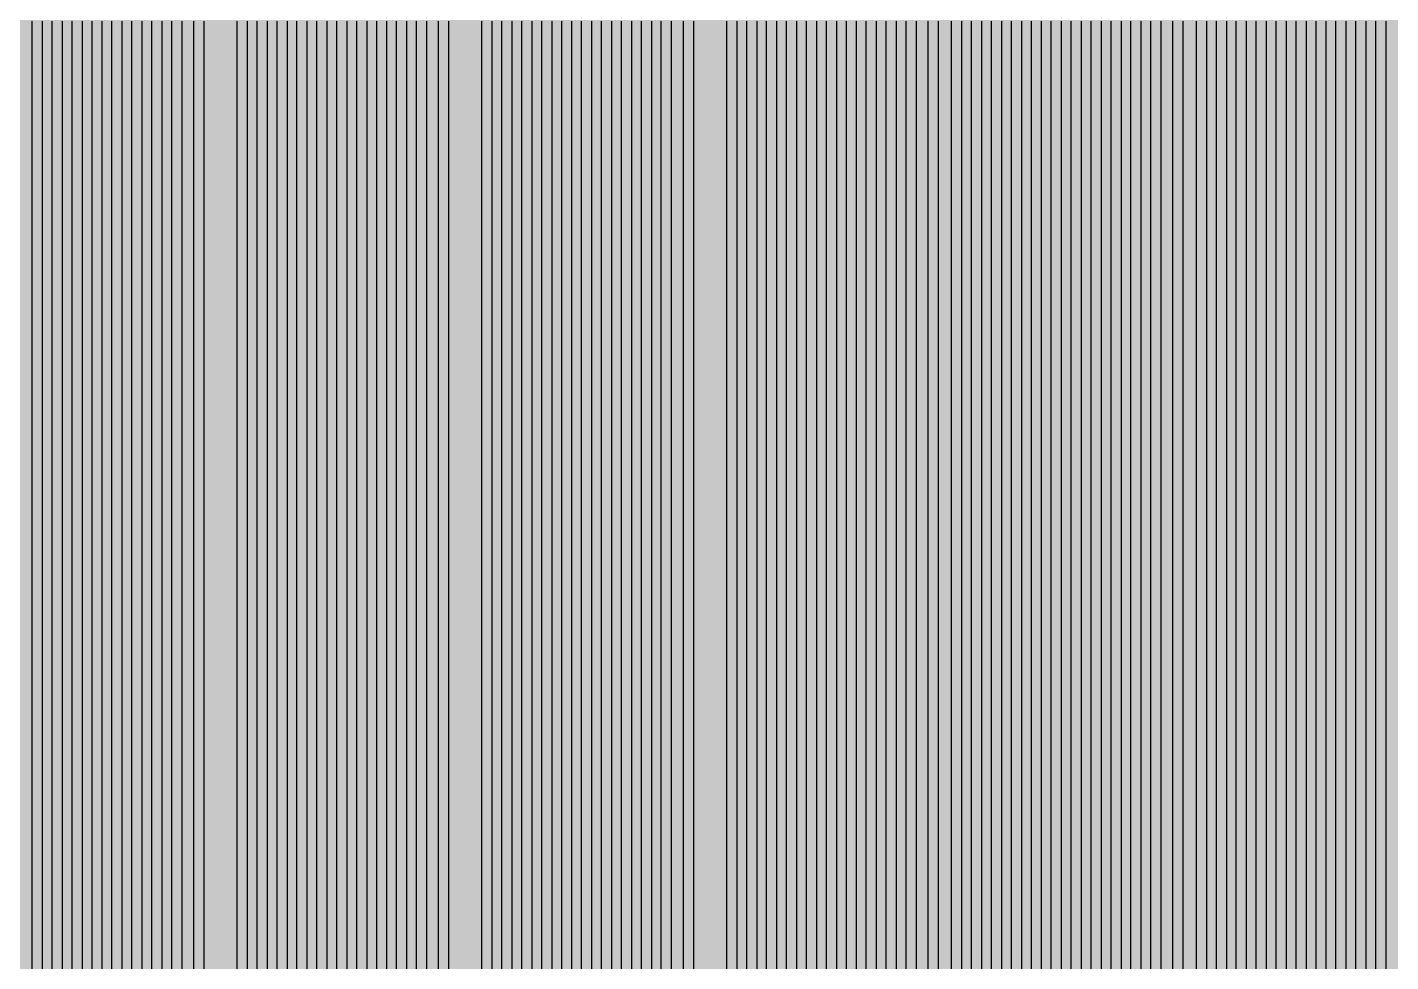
# Model space of a CAD drawing. Header units: metres. Extents: x -7220 to 10980, y -29667 to 1833.
# Drawn here: x 440 to 919, y -14900.2 to -14572.2 of the extents above; entities that cross this region are included whole.
import ezdxf

# ---------------------------------------------------------------- set-up
doc = ezdxf.new("R2010")
doc.units = ezdxf.units.M
doc.layers.add('Metal1', color=4, linetype='CONTINUOUS')
doc.layers.add('Polyimide', color=7, linetype='CONTINUOUS')

msp = doc.modelspace()

# ---------------------------------------------------------------- hatches: boundary and pattern name
at = {"layer": 'Polyimide'}
msp.add_hatch(color=7, dxfattribs=at).paths.add_polyline_path([(4099.45, -13861.55), (4142.64, -14152.77), (4214.18, -14438.35), (4313.36, -14715.55), (4439.24, -14981.69), (4590.59, -15234.21), (4765.97, -15470.68), (4963.68, -15688.82), (5181.82, -15886.53), (5418.29, -16061.91), (5670.81, -16213.26), (5936.95, -16339.14), (6214.15, -16438.32), (6499.73, -16509.85), (6790.95, -16553.05), (7085, -16567.5), (9980.38, -16567.5), (10058.79, -16571.35), (10136.45, -16582.87), (10212.6, -16601.95), (10286.52, -16628.4), (10357.49, -16661.96), (10424.83, -16702.32), (10487.89, -16749.09), (10546.06, -16801.81), (10598.78, -16859.98), (10645.55, -16923.04), (10685.91, -16990.38), (10719.48, -17061.35), (10745.93, -17135.27), (10765, -17211.43), (10776.52, -17289.08), (10780.38, -17367.5), (10780.38, -21957.3), (10741.61, -22012.91), (10705.97, -22070.59), (10673.58, -22130.14), (10644.53, -22191.39), (10618.92, -22254.16), (10596.82, -22318.25), (10578.3, -22383.46), (10563.41, -22449.6), (10552.21, -22516.46), (10544.72, -22583.84), (10540.97, -22651.53), (10540.97, -22719.32), (10544.72, -22787.01), (10552.21, -22854.38), (10563.41, -22921.24), (10578.3, -22987.38), (10596.82, -23052.6), (10618.92, -23116.68), (10644.53, -23179.45), (10673.58, -23240.71), (10705.97, -23300.26), (10741.61, -23357.93), (10780.38, -23413.54), (10780.38, -28667.5), (10776.52, -28745.91), (10765, -28823.57), (10745.93, -28899.73), (10719.48, -28973.65), (10685.91, -29044.62), (10645.55, -29111.96), (10598.78, -29175.01), (10546.06, -29233.19), (10487.89, -29285.91), (10424.83, -29332.68), (10357.49, -29373.04), (10286.52, -29406.6), (10212.6, -29433.05), (10136.45, -29452.13), (10058.79, -29463.65), (9980.38, -29467.5), (-6219.63, -29467.5), (-6298.04, -29463.65), (-6375.7, -29452.13), (-6451.85, -29433.05), (-6525.77, -29406.6), (-6596.74, -29373.04), (-6664.08, -29332.68), (-6727.14, -29285.91), (-6785.31, -29233.19), (-6838.03, -29175.01), (-6884.8, -29111.96), (-6925.16, -29044.62), (-6958.73, -28973.65), (-6985.18, -28899.73), (-7004.25, -28823.57), (-7015.77, -28745.91), (-7019.63, -28667.5), (-7019.63, -23426.32), (-6979.36, -23370.07), (-6942.33, -23311.63), (-6908.66, -23251.2), (-6878.45, -23188.96), (-6851.81, -23125.12), (-6828.81, -23059.88), (-6809.53, -22993.44), (-6794.04, -22926.02), (-6782.37, -22857.83), (-6774.57, -22789.09), (-6770.67, -22720.02), (-6770.67, -22650.84), (-6774.57, -22581.77), (-6782.37, -22513.03), (-6794.04, -22444.84), (-6809.53, -22377.42), (-6828.81, -22310.98), (-6851.81, -22245.74), (-6878.45, -22181.89), (-6908.66, -22119.66), (-6942.33, -22059.22), (-6979.36, -22000.79), (-7019.63, -21944.54), (-7019.63, -17367.5), (-7015.77, -17289.08), (-7004.25, -17211.43), (-6985.18, -17135.27), (-6958.73, -17061.35), (-6925.16, -16990.38), (-6884.8, -16923.04), (-6838.03, -16859.98), (-6785.31, -16801.81), (-6727.14, -16749.09), (-6664.08, -16702.32), (-6596.74, -16661.96), (-6525.77, -16628.4), (-6451.85, -16601.95), (-6375.7, -16582.87), (-6298.04, -16571.35), (-6219.63, -16567.5), (-3314, -16567.5), (-3019.95, -16553.05), (-2728.73, -16509.85), (-2443.15, -16438.32), (-2165.95, -16339.14), (-1899.81, -16213.26), (-1647.29, -16061.91), (-1410.82, -15886.53), (-1192.68, -15688.82), (-994.97, -15470.68), (-819.59, -15234.21), (-668.24, -14981.69), (-542.36, -14715.55), (-443.18, -14438.35), (-371.64, -14152.77), (-328.45, -13861.55), (-314, -13567.5), (-314, -13373.48), (-317.45, -13328.11), (-327.72, -13283.78), (-344.58, -13241.52), (-367.63, -13202.3), (-396.35, -13167.01), (-430.08, -13136.47), (-468.03, -13111.38), (-509.35, -13092.32), (-509.35, -13092.32), (-578.18, -13061.27), (-642.2, -13021.24), (-700.26, -12972.96), (-751.3, -12917.31), (-794.39, -12855.3), (-828.74, -12788.06), (-853.73, -12716.8), (-868.91, -12642.84), (-874, -12567.5), (-868.91, -12492.16), (-853.73, -12418.19), (-828.74, -12346.94), (-794.39, -12279.7), (-751.3, -12217.69), (-700.26, -12162.04), (-642.2, -12113.76), (-578.18, -12073.73), (-509.35, -12042.68), (-509.35, -12042.68), (-468.03, -12023.62), (-430.08, -11998.53), (-396.35, -11967.99), (-367.63, -11932.7), (-344.58, -11893.47), (-327.72, -11851.21), (-317.45, -11806.89), (-314, -11761.52), (-314, -11074.31), (-317.45, -11028.94), (-327.72, -10984.62), (-344.58, -10942.36), (-367.63, -10903.13), (-396.35, -10867.84), (-430.08, -10837.3), (-468.03, -10812.21), (-509.35, -10793.16), (-509.35, -10793.16), (-578.18, -10762.1), (-642.2, -10722.07), (-700.26, -10673.8), (-751.3, -10618.15), (-794.39, -10556.13), (-828.74, -10488.89), (-853.73, -10417.64), (-868.91, -10343.67), (-874, -10268.33), (-868.91, -10192.99), (-853.73, -10119.03), (-828.74, -10047.77), (-794.39, -9980.53), (-751.3, -9918.52), (-700.26, -9862.87), (-642.2, -9814.59), (-578.18, -9774.56), (-509.35, -9743.51), (-509.35, -9743.51), (-468.03, -9724.45), (-430.08, -9699.36), (-396.35, -9668.82), (-367.63, -9633.53), (-344.58, -9594.31), (-327.72, -9552.05), (-317.45, -9507.72), (-314, -9462.35), (-314, -8775.14), (-317.45, -8729.78), (-327.72, -8685.45), (-344.58, -8643.19), (-367.63, -8603.96), (-396.35, -8568.68), (-430.08, -8538.14), (-468.03, -8513.05), (-509.35, -8493.99), (-509.35, -8493.99), (-578.18, -8462.94), (-642.2, -8422.91), (-700.26, -8374.63), (-751.3, -8318.98), (-794.39, -8256.97), (-828.74, -8189.73), (-853.73, -8118.47), (-868.91, -8044.5), (-874, -7969.17), (-868.91, -7893.83), (-853.73, -7819.86), (-828.74, -7748.61), (-794.39, -7681.36), (-751.3, -7619.35), (-700.26, -7563.7), (-642.2, -7515.42), (-578.18, -7475.4), (-509.35, -7444.34), (-509.35, -7444.34), (-468.03, -7425.28), (-430.08, -7400.2), (-396.35, -7369.66), (-367.63, -7334.37), (-344.58, -7295.14), (-327.72, -7252.88), (-317.45, -7208.56), (-314, -7163.19), (-314, -6475.98), (-317.45, -6430.61), (-327.72, -6386.29), (-344.58, -6344.02), (-367.63, -6304.8), (-396.35, -6269.51), (-430.08, -6238.97), (-468.03, -6213.88), (-509.35, -6194.82), (-509.35, -6194.82), (-578.18, -6163.77), (-642.2, -6123.74), (-700.26, -6075.46), (-751.3, -6019.81), (-794.39, -5957.8), (-828.74, -5890.56), (-853.73, -5819.31), (-868.91, -5745.34), (-874, -5670), (-868.91, -5594.66), (-853.73, -5520.69), (-828.74, -5449.44), (-794.39, -5382.2), (-751.3, -5320.19), (-700.26, -5264.54), (-642.2, -5216.26), (-578.18, -5176.23), (-509.35, -5145.18), (-509.35, -5145.18), (-468.03, -5126.12), (-430.08, -5101.03), (-396.35, -5070.49), (-367.63, -5035.2), (-344.58, -4995.98), (-327.72, -4953.71), (-317.45, -4909.39), (-314, -4864.02), (-314, 380), (-314, 1532.5), (-269, 1532.5), (-268.78, 1525.63), (-268.1, 1518.79), (-266.98, 1512.02), (-265.42, 1505.32), (-263.43, 1498.75), (-261.01, 1492.32), (-258.17, 1486.06), (-254.93, 1480), (-251.3, 1474.17), (-247.3, 1468.58), (-242.94, 1463.27), (-238.25, 1458.25), (-233.23, 1453.56), (-227.92, 1449.2), (-222.33, 1445.2), (-216.5, 1441.57), (-210.44, 1438.33), (-204.18, 1435.49), (-197.75, 1433.07), (-191.18, 1431.08), (-184.48, 1429.52), (-177.71, 1428.4), (-170.87, 1427.72), (-164, 1427.5), (-157.13, 1427.72), (-150.29, 1428.4), (-143.52, 1429.52), (-136.82, 1431.08), (-130.25, 1433.07), (-123.82, 1435.49), (-117.56, 1438.33), (-111.5, 1441.57), (-105.67, 1445.2), (-100.08, 1449.2), (-94.77, 1453.56), (-89.75, 1458.25), (-85.06, 1463.27), (-80.7, 1468.58), (-76.7, 1474.17), (-73.07, 1480), (-69.83, 1486.06), (-66.99, 1492.32), (-64.57, 1498.75), (-62.58, 1505.32), (-61.02, 1512.02), (-59.9, 1518.79), (-59.22, 1525.63), (-59, 1532.5), (1786, 1532.5), (3835, 1532.5), (3835.21, 1539.04), (3835.86, 1545.55), (3836.92, 1552.01), (3838.41, 1558.38), (3840.31, 1564.64), (3842.61, 1570.77), (3845.31, 1576.73), (3848.4, 1582.5), (3851.85, 1588.06), (3855.66, 1593.38), (3859.82, 1598.43), (3864.29, 1603.21), (3869.07, 1607.68), (3874.12, 1611.84), (3879.44, 1615.65), (3885, 1619.1), (3890.77, 1622.19), (3896.73, 1624.89), (3902.86, 1627.19), (3909.12, 1629.09), (3915.49, 1630.58), (3921.95, 1631.64), (3928.46, 1632.29), (3935, 1632.5), (3941.54, 1632.29), (3948.05, 1631.64), (3954.51, 1630.58), (3960.88, 1629.09), (3967.14, 1627.19), (3973.27, 1624.89), (3979.23, 1622.19), (3985, 1619.1), (3990.56, 1615.65), (3995.88, 1611.84), (4000.93, 1607.68), (4005.71, 1603.21), (4010.18, 1598.43), (4014.34, 1593.38), (4018.15, 1588.06), (4021.6, 1582.5), (4024.69, 1576.73), (4027.39, 1570.77), (4029.69, 1564.64), (4031.59, 1558.38), (4033.08, 1552.01), (4034.14, 1545.55), (4034.79, 1539.04), (4035, 1532.5), (4085, 1532.5), (4085, 380), (4085, 330), (4085, -4864.02), (4088.45, -4909.39), (4098.72, -4953.71), (4115.58, -4995.98), (4138.63, -5035.2), (4167.35, -5070.49), (4201.08, -5101.03), (4239.03, -5126.12), (4280.35, -5145.18), (4280.35, -5145.18), (4349.18, -5176.23), (4413.2, -5216.26), (4471.26, -5264.54), (4522.3, -5320.19), (4565.39, -5382.2), (4599.74, -5449.44), (4624.73, -5520.69), (4639.91, -5594.66), (4645, -5670), (4639.91, -5745.34), (4624.73, -5819.31), (4599.74, -5890.56), (4565.39, -5957.8), (4522.3, -6019.81), (4471.26, -6075.46), (4413.2, -6123.74), (4349.18, -6163.77), (4280.35, -6194.82), (4239.03, -6213.88), (4201.08, -6238.97), (4167.35, -6269.51), (4138.63, -6304.8), (4115.58, -6344.02), (4098.72, -6386.29), (4088.45, -6430.61), (4085, -6475.98), (4085, -13567.5), (4099.45, -13861.55)])

# ---------------------------------------------------------------- linework, layer by layer
at = {"layer": 'Metal1'}
for points in [[(441.75, -14912.85), (441.75, -14889.99), (441.75, -14867.14), (441.75, -14844.28), (441.75, -14821.42), (441.75, -14798.57), (441.75, -14775.71), (441.75, -14752.85), (441.75, -14730), (441.75, -14707.14), (441.75, -14684.28), (441.75, -14661.43), (441.75, -14638.57), (441.75, -14615.71), (441.75, -14592.86), (441.75, -14570)], [(445.25, -14570), (445.25, -14592.86), (445.25, -14615.71), (445.25, -14638.57), (445.25, -14661.43), (445.25, -14684.28), (445.25, -14707.14), (445.25, -14730), (445.25, -14752.85), (445.25, -14775.71), (445.25, -14798.57), (445.25, -14821.42), (445.25, -14844.28), (445.25, -14867.14), (445.25, -14889.99), (445.25, -14912.85)], [(448.75, -14912.85), (448.75, -14889.99), (448.75, -14867.14), (448.75, -14844.28), (448.75, -14821.42), (448.75, -14798.57), (448.75, -14775.71), (448.75, -14752.85), (448.75, -14730), (448.75, -14707.14), (448.75, -14684.28), (448.75, -14661.43), (448.75, -14638.57), (448.75, -14615.71), (448.75, -14592.86), (448.75, -14570)], [(452.25, -14570), (452.25, -14592.86), (452.25, -14615.71), (452.25, -14638.57), (452.25, -14661.43), (452.25, -14684.28), (452.25, -14707.14), (452.25, -14730), (452.25, -14752.85), (452.25, -14775.71), (452.25, -14798.57), (452.25, -14821.42), (452.25, -14844.28), (452.25, -14867.14), (452.25, -14889.99), (452.25, -14912.85)], [(455.75, -14912.85), (455.75, -14889.99), (455.75, -14867.14), (455.75, -14844.28), (455.75, -14821.42), (455.75, -14798.57), (455.75, -14775.71), (455.75, -14752.85), (455.75, -14730), (455.75, -14707.14), (455.75, -14684.28), (455.75, -14661.43), (455.75, -14638.57), (455.75, -14615.71), (455.75, -14592.86), (455.75, -14570)], [(459.25, -14570), (459.25, -14592.86), (459.25, -14615.71), (459.25, -14638.57), (459.25, -14661.43), (459.25, -14684.28), (459.25, -14707.14), (459.25, -14730), (459.25, -14752.85), (459.25, -14775.71), (459.25, -14798.57), (459.25, -14821.42), (459.25, -14844.28), (459.25, -14867.14), (459.25, -14889.99), (459.25, -14912.85)], [(462.75, -14912.85), (462.75, -14889.99), (462.75, -14867.14), (462.75, -14844.28), (462.75, -14821.42), (462.75, -14798.57), (462.75, -14775.71), (462.75, -14752.85), (462.75, -14730), (462.75, -14707.14), (462.75, -14684.28), (462.75, -14661.43), (462.75, -14638.57), (462.75, -14615.71), (462.75, -14592.86), (462.75, -14570)], [(466.25, -14570), (466.25, -14592.86), (466.25, -14615.71), (466.25, -14638.57), (466.25, -14661.43), (466.25, -14684.28), (466.25, -14707.14), (466.25, -14730), (466.25, -14752.85), (466.25, -14775.71), (466.25, -14798.57), (466.25, -14821.42), (466.25, -14844.28), (466.25, -14867.14), (466.25, -14889.99), (466.25, -14912.85)], [(469.75, -14912.85), (469.75, -14889.99), (469.75, -14867.14), (469.75, -14844.28), (469.75, -14821.42), (469.75, -14798.57), (469.75, -14775.71), (469.75, -14752.85), (469.75, -14730), (469.75, -14707.14), (469.75, -14684.28), (469.75, -14661.43), (469.75, -14638.57), (469.75, -14615.71), (469.75, -14592.86), (469.75, -14570)], [(473.25, -14570), (473.25, -14592.86), (473.25, -14615.71), (473.25, -14638.57), (473.25, -14661.43), (473.25, -14684.28), (473.25, -14707.14), (473.25, -14730), (473.25, -14752.85), (473.25, -14775.71), (473.25, -14798.57), (473.25, -14821.42), (473.25, -14844.28), (473.25, -14867.14), (473.25, -14889.99), (473.25, -14912.85)], [(476.75, -14912.85), (476.75, -14889.99), (476.75, -14867.14), (476.75, -14844.28), (476.75, -14821.42), (476.75, -14798.57), (476.75, -14775.71), (476.75, -14752.85), (476.75, -14730), (476.75, -14707.14), (476.75, -14684.28), (476.75, -14661.43), (476.75, -14638.57), (476.75, -14615.71), (476.75, -14592.86), (476.75, -14570)], [(480.25, -14570), (480.25, -14592.86), (480.25, -14615.71), (480.25, -14638.57), (480.25, -14661.43), (480.25, -14684.28), (480.25, -14707.14), (480.25, -14730), (480.25, -14752.85), (480.25, -14775.71), (480.25, -14798.57), (480.25, -14821.42), (480.25, -14844.28), (480.25, -14867.14), (480.25, -14889.99), (480.25, -14912.85)], [(483.75, -14912.85), (483.75, -14889.99), (483.75, -14867.14), (483.75, -14844.28), (483.75, -14821.42), (483.75, -14798.57), (483.75, -14775.71), (483.75, -14752.85), (483.75, -14730), (483.75, -14707.14), (483.75, -14684.28), (483.75, -14661.43), (483.75, -14638.57), (483.75, -14615.71), (483.75, -14592.86), (483.75, -14570)], [(487.25, -14570), (487.25, -14592.86), (487.25, -14615.71), (487.25, -14638.57), (487.25, -14661.43), (487.25, -14684.28), (487.25, -14707.14), (487.25, -14730), (487.25, -14752.85), (487.25, -14775.71), (487.25, -14798.57), (487.25, -14821.42), (487.25, -14844.28), (487.25, -14867.14), (487.25, -14889.99), (487.25, -14912.85)], [(490.75, -14912.85), (490.75, -14889.99), (490.75, -14867.14), (490.75, -14844.28), (490.75, -14821.42), (490.75, -14798.57), (490.75, -14775.71), (490.75, -14752.85), (490.75, -14730), (490.75, -14707.14), (490.75, -14684.28), (490.75, -14661.43), (490.75, -14638.57), (490.75, -14615.71), (490.75, -14592.86), (490.75, -14570)], [(494.25, -14570), (494.25, -14592.86), (494.25, -14615.71), (494.25, -14638.57), (494.25, -14661.43), (494.25, -14684.28), (494.25, -14707.14), (494.25, -14730), (494.25, -14752.85), (494.25, -14775.71), (494.25, -14798.57), (494.25, -14821.42), (494.25, -14844.28), (494.25, -14867.14), (494.25, -14889.99), (494.25, -14912.85)], [(498.5, -14912.85), (498.5, -14889.99), (498.5, -14867.14), (498.5, -14844.28), (498.5, -14821.42), (498.5, -14798.57), (498.5, -14775.71), (498.5, -14752.85), (498.5, -14730), (498.5, -14707.14), (498.5, -14684.28), (498.5, -14661.43), (498.5, -14638.57), (498.5, -14615.71), (498.5, -14592.86), (498.5, -14570)], [(502, -14570), (502, -14592.86), (502, -14615.71), (502, -14638.57), (502, -14661.43), (502, -14684.28), (502, -14707.14), (502, -14730), (502, -14752.85), (502, -14775.71), (502, -14798.57), (502, -14821.42), (502, -14844.28), (502, -14867.14), (502, -14889.99), (502, -14912.85)], [(513.75, -14912.85), (513.75, -14889.99), (513.75, -14867.14), (513.75, -14844.28), (513.75, -14821.42), (513.75, -14798.57), (513.75, -14775.71), (513.75, -14752.85), (513.75, -14730), (513.75, -14707.14), (513.75, -14684.28), (513.75, -14661.43), (513.75, -14638.57), (513.75, -14615.71), (513.75, -14592.86), (513.75, -14570)], [(517.25, -14570), (517.25, -14592.86), (517.25, -14615.71), (517.25, -14638.57), (517.25, -14661.43), (517.25, -14684.28), (517.25, -14707.14), (517.25, -14730), (517.25, -14752.85), (517.25, -14775.71), (517.25, -14798.57), (517.25, -14821.42), (517.25, -14844.28), (517.25, -14867.14), (517.25, -14889.99), (517.25, -14912.85)], [(520.75, -14912.85), (520.75, -14889.99), (520.75, -14867.14), (520.75, -14844.28), (520.75, -14821.42), (520.75, -14798.57), (520.75, -14775.71), (520.75, -14752.85), (520.75, -14730), (520.75, -14707.14), (520.75, -14684.28), (520.75, -14661.43), (520.75, -14638.57), (520.75, -14615.71), (520.75, -14592.86), (520.75, -14570)], [(524.25, -14570), (524.25, -14592.86), (524.25, -14615.71), (524.25, -14638.57), (524.25, -14661.43), (524.25, -14684.28), (524.25, -14707.14), (524.25, -14730), (524.25, -14752.85), (524.25, -14775.71), (524.25, -14798.57), (524.25, -14821.42), (524.25, -14844.28), (524.25, -14867.14), (524.25, -14889.99), (524.25, -14912.85)], [(527.75, -14912.85), (527.75, -14889.99), (527.75, -14867.14), (527.75, -14844.28), (527.75, -14821.42), (527.75, -14798.57), (527.75, -14775.71), (527.75, -14752.85), (527.75, -14730), (527.75, -14707.14), (527.75, -14684.28), (527.75, -14661.43), (527.75, -14638.57), (527.75, -14615.71), (527.75, -14592.86), (527.75, -14570)], [(531.25, -14570), (531.25, -14592.86), (531.25, -14615.71), (531.25, -14638.57), (531.25, -14661.43), (531.25, -14684.28), (531.25, -14707.14), (531.25, -14730), (531.25, -14752.85), (531.25, -14775.71), (531.25, -14798.57), (531.25, -14821.42), (531.25, -14844.28), (531.25, -14867.14), (531.25, -14889.99), (531.25, -14912.85)], [(534.75, -14912.85), (534.75, -14889.99), (534.75, -14867.14), (534.75, -14844.28), (534.75, -14821.42), (534.75, -14798.57), (534.75, -14775.71), (534.75, -14752.85), (534.75, -14730), (534.75, -14707.14), (534.75, -14684.28), (534.75, -14661.43), (534.75, -14638.57), (534.75, -14615.71), (534.75, -14592.86), (534.75, -14570)], [(538.25, -14570), (538.25, -14592.86), (538.25, -14615.71), (538.25, -14638.57), (538.25, -14661.43), (538.25, -14684.28), (538.25, -14707.14), (538.25, -14730), (538.25, -14752.85), (538.25, -14775.71), (538.25, -14798.57), (538.25, -14821.42), (538.25, -14844.28), (538.25, -14867.14), (538.25, -14889.99), (538.25, -14912.85)], [(541.75, -14912.85), (541.75, -14889.99), (541.75, -14867.14), (541.75, -14844.28), (541.75, -14821.42), (541.75, -14798.57), (541.75, -14775.71), (541.75, -14752.85), (541.75, -14730), (541.75, -14707.14), (541.75, -14684.28), (541.75, -14661.43), (541.75, -14638.57), (541.75, -14615.71), (541.75, -14592.86), (541.75, -14570)], [(545.25, -14570), (545.25, -14592.86), (545.25, -14615.71), (545.25, -14638.57), (545.25, -14661.43), (545.25, -14684.28), (545.25, -14707.14), (545.25, -14730), (545.25, -14752.85), (545.25, -14775.71), (545.25, -14798.57), (545.25, -14821.42), (545.25, -14844.28), (545.25, -14867.14), (545.25, -14889.99), (545.25, -14912.85)], [(548.75, -14912.85), (548.75, -14889.99), (548.75, -14867.14), (548.75, -14844.28), (548.75, -14821.42), (548.75, -14798.57), (548.75, -14775.71), (548.75, -14752.85), (548.75, -14730), (548.75, -14707.14), (548.75, -14684.28), (548.75, -14661.43), (548.75, -14638.57), (548.75, -14615.71), (548.75, -14592.86), (548.75, -14570)], [(552.25, -14570), (552.25, -14592.86), (552.25, -14615.71), (552.25, -14638.57), (552.25, -14661.43), (552.25, -14684.28), (552.25, -14707.14), (552.25, -14730), (552.25, -14752.85), (552.25, -14775.71), (552.25, -14798.57), (552.25, -14821.42), (552.25, -14844.28), (552.25, -14867.14), (552.25, -14889.99), (552.25, -14912.85)], [(555.75, -14912.85), (555.75, -14889.99), (555.75, -14867.14), (555.75, -14844.28), (555.75, -14821.42), (555.75, -14798.57), (555.75, -14775.71), (555.75, -14752.85), (555.75, -14730), (555.75, -14707.14), (555.75, -14684.28), (555.75, -14661.43), (555.75, -14638.57), (555.75, -14615.71), (555.75, -14592.86), (555.75, -14570)], [(559.25, -14570), (559.25, -14592.86), (559.25, -14615.71), (559.25, -14638.57), (559.25, -14661.43), (559.25, -14684.28), (559.25, -14707.14), (559.25, -14730), (559.25, -14752.85), (559.25, -14775.71), (559.25, -14798.57), (559.25, -14821.42), (559.25, -14844.28), (559.25, -14867.14), (559.25, -14889.99), (559.25, -14912.85)], [(562.75, -14912.85), (562.75, -14889.99), (562.75, -14867.14), (562.75, -14844.28), (562.75, -14821.42), (562.75, -14798.57), (562.75, -14775.71), (562.75, -14752.85), (562.75, -14730), (562.75, -14707.14), (562.75, -14684.28), (562.75, -14661.43), (562.75, -14638.57), (562.75, -14615.71), (562.75, -14592.86), (562.75, -14570)], [(566.25, -14570), (566.25, -14592.86), (566.25, -14615.71), (566.25, -14638.57), (566.25, -14661.43), (566.25, -14684.28), (566.25, -14707.14), (566.25, -14730), (566.25, -14752.85), (566.25, -14775.71), (566.25, -14798.57), (566.25, -14821.42), (566.25, -14844.28), (566.25, -14867.14), (566.25, -14889.99), (566.25, -14912.85)], [(569.75, -14912.85), (569.75, -14889.99), (569.75, -14867.14), (569.75, -14844.28), (569.75, -14821.42), (569.75, -14798.57), (569.75, -14775.71), (569.75, -14752.85), (569.75, -14730), (569.75, -14707.14), (569.75, -14684.28), (569.75, -14661.43), (569.75, -14638.57), (569.75, -14615.71), (569.75, -14592.86), (569.75, -14570)], [(573.25, -14570), (573.25, -14592.86), (573.25, -14615.71), (573.25, -14638.57), (573.25, -14661.43), (573.25, -14684.28), (573.25, -14707.14), (573.25, -14730), (573.25, -14752.85), (573.25, -14775.71), (573.25, -14798.57), (573.25, -14821.42), (573.25, -14844.28), (573.25, -14867.14), (573.25, -14889.99), (573.25, -14912.85)], [(576.75, -14912.85), (576.75, -14889.99), (576.75, -14867.14), (576.75, -14844.28), (576.75, -14821.42), (576.75, -14798.57), (576.75, -14775.71), (576.75, -14752.85), (576.75, -14730), (576.75, -14707.14), (576.75, -14684.28), (576.75, -14661.43), (576.75, -14638.57), (576.75, -14615.71), (576.75, -14592.86), (576.75, -14570)], [(580.25, -14570), (580.25, -14592.86), (580.25, -14615.71), (580.25, -14638.57), (580.25, -14661.43), (580.25, -14684.28), (580.25, -14707.14), (580.25, -14730), (580.25, -14752.85), (580.25, -14775.71), (580.25, -14798.57), (580.25, -14821.42), (580.25, -14844.28), (580.25, -14867.14), (580.25, -14889.99), (580.25, -14912.85)], [(584.5, -14912.85), (584.5, -14889.99), (584.5, -14867.14), (584.5, -14844.28), (584.5, -14821.42), (584.5, -14798.57), (584.5, -14775.71), (584.5, -14752.85), (584.5, -14730), (584.5, -14707.14), (584.5, -14684.28), (584.5, -14661.43), (584.5, -14638.57), (584.5, -14615.71), (584.5, -14592.86), (584.5, -14570)], [(588, -14570), (588, -14592.86), (588, -14615.71), (588, -14638.57), (588, -14661.43), (588, -14684.28), (588, -14707.14), (588, -14730), (588, -14752.85), (588, -14775.71), (588, -14798.57), (588, -14821.42), (588, -14844.28), (588, -14867.14), (588, -14889.99), (588, -14912.85)], [(599.75, -14912.85), (599.75, -14889.99), (599.75, -14867.14), (599.75, -14844.28), (599.75, -14821.42), (599.75, -14798.57), (599.75, -14775.71), (599.75, -14752.85), (599.75, -14730), (599.75, -14707.14), (599.75, -14684.28), (599.75, -14661.43), (599.75, -14638.57), (599.75, -14615.71), (599.75, -14592.86), (599.75, -14570)], [(603.25, -14570), (603.25, -14592.86), (603.25, -14615.71), (603.25, -14638.57), (603.25, -14661.43), (603.25, -14684.28), (603.25, -14707.14), (603.25, -14730), (603.25, -14752.85), (603.25, -14775.71), (603.25, -14798.57), (603.25, -14821.42), (603.25, -14844.28), (603.25, -14867.14), (603.25, -14889.99), (603.25, -14912.85)], [(606.75, -14912.85), (606.75, -14889.99), (606.75, -14867.14), (606.75, -14844.28), (606.75, -14821.42), (606.75, -14798.57), (606.75, -14775.71), (606.75, -14752.85), (606.75, -14730), (606.75, -14707.14), (606.75, -14684.28), (606.75, -14661.43), (606.75, -14638.57), (606.75, -14615.71), (606.75, -14592.86), (606.75, -14570)], [(610.25, -14570), (610.25, -14592.86), (610.25, -14615.71), (610.25, -14638.57), (610.25, -14661.43), (610.25, -14684.28), (610.25, -14707.14), (610.25, -14730), (610.25, -14752.85), (610.25, -14775.71), (610.25, -14798.57), (610.25, -14821.42), (610.25, -14844.28), (610.25, -14867.14), (610.25, -14889.99), (610.25, -14912.85)], [(613.75, -14912.85), (613.75, -14889.99), (613.75, -14867.14), (613.75, -14844.28), (613.75, -14821.42), (613.75, -14798.57), (613.75, -14775.71), (613.75, -14752.85), (613.75, -14730), (613.75, -14707.14), (613.75, -14684.28), (613.75, -14661.43), (613.75, -14638.57), (613.75, -14615.71), (613.75, -14592.86), (613.75, -14570)], [(617.25, -14570), (617.25, -14592.86), (617.25, -14615.71), (617.25, -14638.57), (617.25, -14661.43), (617.25, -14684.28), (617.25, -14707.14), (617.25, -14730), (617.25, -14752.85), (617.25, -14775.71), (617.25, -14798.57), (617.25, -14821.42), (617.25, -14844.28), (617.25, -14867.14), (617.25, -14889.99), (617.25, -14912.85)], [(620.75, -14912.85), (620.75, -14889.99), (620.75, -14867.14), (620.75, -14844.28), (620.75, -14821.42), (620.75, -14798.57), (620.75, -14775.71), (620.75, -14752.85), (620.75, -14730), (620.75, -14707.14), (620.75, -14684.28), (620.75, -14661.43), (620.75, -14638.57), (620.75, -14615.71), (620.75, -14592.86), (620.75, -14570)], [(624.25, -14570), (624.25, -14592.86), (624.25, -14615.71), (624.25, -14638.57), (624.25, -14661.43), (624.25, -14684.28), (624.25, -14707.14), (624.25, -14730), (624.25, -14752.85), (624.25, -14775.71), (624.25, -14798.57), (624.25, -14821.42), (624.25, -14844.28), (624.25, -14867.14), (624.25, -14889.99), (624.25, -14912.85)], [(627.75, -14912.85), (627.75, -14889.99), (627.75, -14867.14), (627.75, -14844.28), (627.75, -14821.42), (627.75, -14798.57), (627.75, -14775.71), (627.75, -14752.85), (627.75, -14730), (627.75, -14707.14), (627.75, -14684.28), (627.75, -14661.43), (627.75, -14638.57), (627.75, -14615.71), (627.75, -14592.86), (627.75, -14570)], [(631.25, -14570), (631.25, -14592.86), (631.25, -14615.71), (631.25, -14638.57), (631.25, -14661.43), (631.25, -14684.28), (631.25, -14707.14), (631.25, -14730), (631.25, -14752.85), (631.25, -14775.71), (631.25, -14798.57), (631.25, -14821.42), (631.25, -14844.28), (631.25, -14867.14), (631.25, -14889.99), (631.25, -14912.85)], [(634.75, -14912.85), (634.75, -14889.99), (634.75, -14867.14), (634.75, -14844.28), (634.75, -14821.42), (634.75, -14798.57), (634.75, -14775.71), (634.75, -14752.85), (634.75, -14730), (634.75, -14707.14), (634.75, -14684.28), (634.75, -14661.43), (634.75, -14638.57), (634.75, -14615.71), (634.75, -14592.86), (634.75, -14570)], [(638.25, -14570), (638.25, -14592.86), (638.25, -14615.71), (638.25, -14638.57), (638.25, -14661.43), (638.25, -14684.28), (638.25, -14707.14), (638.25, -14730), (638.25, -14752.85), (638.25, -14775.71), (638.25, -14798.57), (638.25, -14821.42), (638.25, -14844.28), (638.25, -14867.14), (638.25, -14889.99), (638.25, -14912.85)], [(641.75, -14912.85), (641.75, -14889.99), (641.75, -14867.14), (641.75, -14844.28), (641.75, -14821.42), (641.75, -14798.57), (641.75, -14775.71), (641.75, -14752.85), (641.75, -14730), (641.75, -14707.14), (641.75, -14684.28), (641.75, -14661.43), (641.75, -14638.57), (641.75, -14615.71), (641.75, -14592.86), (641.75, -14570)], [(645.25, -14570), (645.25, -14592.86), (645.25, -14615.71), (645.25, -14638.57), (645.25, -14661.43), (645.25, -14684.28), (645.25, -14707.14), (645.25, -14730), (645.25, -14752.85), (645.25, -14775.71), (645.25, -14798.57), (645.25, -14821.42), (645.25, -14844.28), (645.25, -14867.14), (645.25, -14889.99), (645.25, -14912.85)], [(648.75, -14912.85), (648.75, -14889.99), (648.75, -14867.14), (648.75, -14844.28), (648.75, -14821.42), (648.75, -14798.57), (648.75, -14775.71), (648.75, -14752.85), (648.75, -14730), (648.75, -14707.14), (648.75, -14684.28), (648.75, -14661.43), (648.75, -14638.57), (648.75, -14615.71), (648.75, -14592.86), (648.75, -14570)], [(652.25, -14570), (652.25, -14592.86), (652.25, -14615.71), (652.25, -14638.57), (652.25, -14661.43), (652.25, -14684.28), (652.25, -14707.14), (652.25, -14730), (652.25, -14752.85), (652.25, -14775.71), (652.25, -14798.57), (652.25, -14821.42), (652.25, -14844.28), (652.25, -14867.14), (652.25, -14889.99), (652.25, -14912.85)], [(655.75, -14912.85), (655.75, -14889.99), (655.75, -14867.14), (655.75, -14844.28), (655.75, -14821.42), (655.75, -14798.57), (655.75, -14775.71), (655.75, -14752.85), (655.75, -14730), (655.75, -14707.14), (655.75, -14684.28), (655.75, -14661.43), (655.75, -14638.57), (655.75, -14615.71), (655.75, -14592.86), (655.75, -14570)], [(659.25, -14570), (659.25, -14592.86), (659.25, -14615.71), (659.25, -14638.57), (659.25, -14661.43), (659.25, -14684.28), (659.25, -14707.14), (659.25, -14730), (659.25, -14752.85), (659.25, -14775.71), (659.25, -14798.57), (659.25, -14821.42), (659.25, -14844.28), (659.25, -14867.14), (659.25, -14889.99), (659.25, -14912.85)], [(662.75, -14912.85), (662.75, -14889.99), (662.75, -14867.14), (662.75, -14844.28), (662.75, -14821.42), (662.75, -14798.57), (662.75, -14775.71), (662.75, -14752.85), (662.75, -14730), (662.75, -14707.14), (662.75, -14684.28), (662.75, -14661.43), (662.75, -14638.57), (662.75, -14615.71), (662.75, -14592.86), (662.75, -14570)], [(666.25, -14570), (666.25, -14592.86), (666.25, -14615.71), (666.25, -14638.57), (666.25, -14661.43), (666.25, -14684.28), (666.25, -14707.14), (666.25, -14730), (666.25, -14752.85), (666.25, -14775.71), (666.25, -14798.57), (666.25, -14821.42), (666.25, -14844.28), (666.25, -14867.14), (666.25, -14889.99), (666.25, -14912.85)], [(670.5, -14912.85), (670.5, -14889.99), (670.5, -14867.14), (670.5, -14844.28), (670.5, -14821.42), (670.5, -14798.57), (670.5, -14775.71), (670.5, -14752.85), (670.5, -14730), (670.5, -14707.14), (670.5, -14684.28), (670.5, -14661.43), (670.5, -14638.57), (670.5, -14615.71), (670.5, -14592.86), (670.5, -14570)], [(674, -14570), (674, -14592.86), (674, -14615.71), (674, -14638.57), (674, -14661.43), (674, -14684.28), (674, -14707.14), (674, -14730), (674, -14752.85), (674, -14775.71), (674, -14798.57), (674, -14821.42), (674, -14844.28), (674, -14867.14), (674, -14889.99), (674, -14912.85)], [(685.75, -14912.85), (685.75, -14889.99), (685.75, -14867.14), (685.75, -14844.28), (685.75, -14821.42), (685.75, -14798.57), (685.75, -14775.71), (685.75, -14752.85), (685.75, -14730), (685.75, -14707.14), (685.75, -14684.28), (685.75, -14661.43), (685.75, -14638.57), (685.75, -14615.71), (685.75, -14592.86), (685.75, -14570)], [(689.25, -14570), (689.25, -14592.86), (689.25, -14615.71), (689.25, -14638.57), (689.25, -14661.43), (689.25, -14684.28), (689.25, -14707.14), (689.25, -14730), (689.25, -14752.85), (689.25, -14775.71), (689.25, -14798.57), (689.25, -14821.42), (689.25, -14844.28), (689.25, -14867.14), (689.25, -14889.99), (689.25, -14912.85)], [(692.75, -14912.85), (692.75, -14889.99), (692.75, -14867.14), (692.75, -14844.28), (692.75, -14821.42), (692.75, -14798.57), (692.75, -14775.71), (692.75, -14752.85), (692.75, -14730), (692.75, -14707.14), (692.75, -14684.28), (692.75, -14661.43), (692.75, -14638.57), (692.75, -14615.71), (692.75, -14592.86), (692.75, -14570)], [(696.25, -14570), (696.25, -14592.86), (696.25, -14615.71), (696.25, -14638.57), (696.25, -14661.43), (696.25, -14684.28), (696.25, -14707.14), (696.25, -14730), (696.25, -14752.85), (696.25, -14775.71), (696.25, -14798.57), (696.25, -14821.42), (696.25, -14844.28), (696.25, -14867.14), (696.25, -14889.99), (696.25, -14912.85)], [(699.75, -14912.85), (699.75, -14889.99), (699.75, -14867.14), (699.75, -14844.28), (699.75, -14821.42), (699.75, -14798.57), (699.75, -14775.71), (699.75, -14752.85), (699.75, -14730), (699.75, -14707.14), (699.75, -14684.28), (699.75, -14661.43), (699.75, -14638.57), (699.75, -14615.71), (699.75, -14592.86), (699.75, -14570)], [(703.25, -14570), (703.25, -14592.86), (703.25, -14615.71), (703.25, -14638.57), (703.25, -14661.43), (703.25, -14684.28), (703.25, -14707.14), (703.25, -14730), (703.25, -14752.85), (703.25, -14775.71), (703.25, -14798.57), (703.25, -14821.42), (703.25, -14844.28), (703.25, -14867.14), (703.25, -14889.99), (703.25, -14912.85)], [(706.75, -14912.85), (706.75, -14889.99), (706.75, -14867.14), (706.75, -14844.28), (706.75, -14821.42), (706.75, -14798.57), (706.75, -14775.71), (706.75, -14752.85), (706.75, -14730), (706.75, -14707.14), (706.75, -14684.28), (706.75, -14661.43), (706.75, -14638.57), (706.75, -14615.71), (706.75, -14592.86), (706.75, -14570)], [(710.25, -14570), (710.25, -14592.86), (710.25, -14615.71), (710.25, -14638.57), (710.25, -14661.43), (710.25, -14684.28), (710.25, -14707.14), (710.25, -14730), (710.25, -14752.85), (710.25, -14775.71), (710.25, -14798.57), (710.25, -14821.42), (710.25, -14844.28), (710.25, -14867.14), (710.25, -14889.99), (710.25, -14912.85)], [(713.75, -14912.85), (713.75, -14889.99), (713.75, -14867.14), (713.75, -14844.28), (713.75, -14821.42), (713.75, -14798.57), (713.75, -14775.71), (713.75, -14752.85), (713.75, -14730), (713.75, -14707.14), (713.75, -14684.28), (713.75, -14661.43), (713.75, -14638.57), (713.75, -14615.71), (713.75, -14592.86), (713.75, -14570)], [(717.25, -14570), (717.25, -14592.86), (717.25, -14615.71), (717.25, -14638.57), (717.25, -14661.43), (717.25, -14684.28), (717.25, -14707.14), (717.25, -14730), (717.25, -14752.85), (717.25, -14775.71), (717.25, -14798.57), (717.25, -14821.42), (717.25, -14844.28), (717.25, -14867.14), (717.25, -14889.99), (717.25, -14912.85)], [(720.75, -14912.85), (720.75, -14889.99), (720.75, -14867.14), (720.75, -14844.28), (720.75, -14821.42), (720.75, -14798.57), (720.75, -14775.71), (720.75, -14752.85), (720.75, -14730), (720.75, -14707.14), (720.75, -14684.28), (720.75, -14661.43), (720.75, -14638.57), (720.75, -14615.71), (720.75, -14592.86), (720.75, -14570)], [(724.25, -14570), (724.25, -14592.86), (724.25, -14615.71), (724.25, -14638.57), (724.25, -14661.43), (724.25, -14684.28), (724.25, -14707.14), (724.25, -14730), (724.25, -14752.85), (724.25, -14775.71), (724.25, -14798.57), (724.25, -14821.42), (724.25, -14844.28), (724.25, -14867.14), (724.25, -14889.99), (724.25, -14912.85)], [(727.75, -14912.85), (727.75, -14889.99), (727.75, -14867.14), (727.75, -14844.28), (727.75, -14821.42), (727.75, -14798.57), (727.75, -14775.71), (727.75, -14752.85), (727.75, -14730), (727.75, -14707.14), (727.75, -14684.28), (727.75, -14661.43), (727.75, -14638.57), (727.75, -14615.71), (727.75, -14592.86), (727.75, -14570)], [(731.25, -14570), (731.25, -14592.86), (731.25, -14615.71), (731.25, -14638.57), (731.25, -14661.43), (731.25, -14684.28), (731.25, -14707.14), (731.25, -14730), (731.25, -14752.85), (731.25, -14775.71), (731.25, -14798.57), (731.25, -14821.42), (731.25, -14844.28), (731.25, -14867.14), (731.25, -14889.99), (731.25, -14912.85)], [(734.75, -14912.85), (734.75, -14889.99), (734.75, -14867.14), (734.75, -14844.28), (734.75, -14821.42), (734.75, -14798.57), (734.75, -14775.71), (734.75, -14752.85), (734.75, -14730), (734.75, -14707.14), (734.75, -14684.28), (734.75, -14661.43), (734.75, -14638.57), (734.75, -14615.71), (734.75, -14592.86), (734.75, -14570)], [(738.25, -14570), (738.25, -14592.86), (738.25, -14615.71), (738.25, -14638.57), (738.25, -14661.43), (738.25, -14684.28), (738.25, -14707.14), (738.25, -14730), (738.25, -14752.85), (738.25, -14775.71), (738.25, -14798.57), (738.25, -14821.42), (738.25, -14844.28), (738.25, -14867.14), (738.25, -14889.99), (738.25, -14912.85)], [(741.75, -14912.85), (741.75, -14889.99), (741.75, -14867.14), (741.75, -14844.28), (741.75, -14821.42), (741.75, -14798.57), (741.75, -14775.71), (741.75, -14752.85), (741.75, -14730), (741.75, -14707.14), (741.75, -14684.28), (741.75, -14661.43), (741.75, -14638.57), (741.75, -14615.71), (741.75, -14592.86), (741.75, -14570)], [(745.25, -14570), (745.25, -14592.86), (745.25, -14615.71), (745.25, -14638.57), (745.25, -14661.43), (745.25, -14684.28), (745.25, -14707.14), (745.25, -14730), (745.25, -14752.85), (745.25, -14775.71), (745.25, -14798.57), (745.25, -14821.42), (745.25, -14844.28), (745.25, -14867.14), (745.25, -14889.99), (745.25, -14912.85)], [(748.75, -14912.85), (748.75, -14889.99), (748.75, -14867.14), (748.75, -14844.28), (748.75, -14821.42), (748.75, -14798.57), (748.75, -14775.71), (748.75, -14752.85), (748.75, -14730), (748.75, -14707.14), (748.75, -14684.28), (748.75, -14661.43), (748.75, -14638.57), (748.75, -14615.71), (748.75, -14592.86), (748.75, -14570)], [(752.25, -14570), (752.25, -14592.86), (752.25, -14615.71), (752.25, -14638.57), (752.25, -14661.43), (752.25, -14684.28), (752.25, -14707.14), (752.25, -14730), (752.25, -14752.85), (752.25, -14775.71), (752.25, -14798.57), (752.25, -14821.42), (752.25, -14844.28), (752.25, -14867.14), (752.25, -14889.99), (752.25, -14912.85)], [(756.5, -14912.85), (756.5, -14889.99), (756.5, -14867.14), (756.5, -14844.28), (756.5, -14821.42), (756.5, -14798.57), (756.5, -14775.71), (756.5, -14752.85), (756.5, -14730), (756.5, -14707.14), (756.5, -14684.28), (756.5, -14661.43), (756.5, -14638.57), (756.5, -14615.71), (756.5, -14592.86), (756.5, -14570)], [(760, -14570), (760, -14592.86), (760, -14615.71), (760, -14638.57), (760, -14661.43), (760, -14684.28), (760, -14707.14), (760, -14730), (760, -14752.85), (760, -14775.71), (760, -14798.57), (760, -14821.42), (760, -14844.28), (760, -14867.14), (760, -14889.99), (760, -14912.85)], [(764.75, -14912.85), (764.75, -14889.99), (764.75, -14867.14), (764.75, -14844.28), (764.75, -14821.42), (764.75, -14798.57), (764.75, -14775.71), (764.75, -14752.85), (764.75, -14730), (764.75, -14707.14), (764.75, -14684.28), (764.75, -14661.43), (764.75, -14638.57), (764.75, -14615.71), (764.75, -14592.86), (764.75, -14570)], [(768.25, -14570), (768.25, -14592.86), (768.25, -14615.71), (768.25, -14638.57), (768.25, -14661.43), (768.25, -14684.28), (768.25, -14707.14), (768.25, -14730), (768.25, -14752.85), (768.25, -14775.71), (768.25, -14798.57), (768.25, -14821.42), (768.25, -14844.28), (768.25, -14867.14), (768.25, -14889.99), (768.25, -14912.85)], [(771.75, -14912.85), (771.75, -14889.99), (771.75, -14867.14), (771.75, -14844.28), (771.75, -14821.42), (771.75, -14798.57), (771.75, -14775.71), (771.75, -14752.85), (771.75, -14730), (771.75, -14707.14), (771.75, -14684.28), (771.75, -14661.43), (771.75, -14638.57), (771.75, -14615.71), (771.75, -14592.86), (771.75, -14570)], [(775.25, -14570), (775.25, -14592.86), (775.25, -14615.71), (775.25, -14638.57), (775.25, -14661.43), (775.25, -14684.28), (775.25, -14707.14), (775.25, -14730), (775.25, -14752.85), (775.25, -14775.71), (775.25, -14798.57), (775.25, -14821.42), (775.25, -14844.28), (775.25, -14867.14), (775.25, -14889.99), (775.25, -14912.85)], [(778.75, -14912.85), (778.75, -14889.99), (778.75, -14867.14), (778.75, -14844.28), (778.75, -14821.42), (778.75, -14798.57), (778.75, -14775.71), (778.75, -14752.85), (778.75, -14730), (778.75, -14707.14), (778.75, -14684.28), (778.75, -14661.43), (778.75, -14638.57), (778.75, -14615.71), (778.75, -14592.86), (778.75, -14570)], [(782.25, -14570), (782.25, -14592.86), (782.25, -14615.71), (782.25, -14638.57), (782.25, -14661.43), (782.25, -14684.28), (782.25, -14707.14), (782.25, -14730), (782.25, -14752.85), (782.25, -14775.71), (782.25, -14798.57), (782.25, -14821.42), (782.25, -14844.28), (782.25, -14867.14), (782.25, -14889.99), (782.25, -14912.85)], [(785.75, -14912.85), (785.75, -14889.99), (785.75, -14867.14), (785.75, -14844.28), (785.75, -14821.42), (785.75, -14798.57), (785.75, -14775.71), (785.75, -14752.85), (785.75, -14730), (785.75, -14707.14), (785.75, -14684.28), (785.75, -14661.43), (785.75, -14638.57), (785.75, -14615.71), (785.75, -14592.86), (785.75, -14570)], [(789.25, -14570), (789.25, -14592.86), (789.25, -14615.71), (789.25, -14638.57), (789.25, -14661.43), (789.25, -14684.28), (789.25, -14707.14), (789.25, -14730), (789.25, -14752.85), (789.25, -14775.71), (789.25, -14798.57), (789.25, -14821.42), (789.25, -14844.28), (789.25, -14867.14), (789.25, -14889.99), (789.25, -14912.85)], [(792.75, -14912.85), (792.75, -14889.99), (792.75, -14867.14), (792.75, -14844.28), (792.75, -14821.42), (792.75, -14798.57), (792.75, -14775.71), (792.75, -14752.85), (792.75, -14730), (792.75, -14707.14), (792.75, -14684.28), (792.75, -14661.43), (792.75, -14638.57), (792.75, -14615.71), (792.75, -14592.86), (792.75, -14570)], [(796.25, -14570), (796.25, -14592.86), (796.25, -14615.71), (796.25, -14638.57), (796.25, -14661.43), (796.25, -14684.28), (796.25, -14707.14), (796.25, -14730), (796.25, -14752.85), (796.25, -14775.71), (796.25, -14798.57), (796.25, -14821.42), (796.25, -14844.28), (796.25, -14867.14), (796.25, -14889.99), (796.25, -14912.85)], [(799.75, -14912.85), (799.75, -14889.99), (799.75, -14867.14), (799.75, -14844.28), (799.75, -14821.42), (799.75, -14798.57), (799.75, -14775.71), (799.75, -14752.85), (799.75, -14730), (799.75, -14707.14), (799.75, -14684.28), (799.75, -14661.43), (799.75, -14638.57), (799.75, -14615.71), (799.75, -14592.86), (799.75, -14570)], [(803.25, -14570), (803.25, -14592.86), (803.25, -14615.71), (803.25, -14638.57), (803.25, -14661.43), (803.25, -14684.28), (803.25, -14707.14), (803.25, -14730), (803.25, -14752.85), (803.25, -14775.71), (803.25, -14798.57), (803.25, -14821.42), (803.25, -14844.28), (803.25, -14867.14), (803.25, -14889.99), (803.25, -14912.85)], [(806.75, -14912.85), (806.75, -14889.99), (806.75, -14867.14), (806.75, -14844.28), (806.75, -14821.42), (806.75, -14798.57), (806.75, -14775.71), (806.75, -14752.85), (806.75, -14730), (806.75, -14707.14), (806.75, -14684.28), (806.75, -14661.43), (806.75, -14638.57), (806.75, -14615.71), (806.75, -14592.86), (806.75, -14570)], [(810.25, -14570), (810.25, -14592.86), (810.25, -14615.71), (810.25, -14638.57), (810.25, -14661.43), (810.25, -14684.28), (810.25, -14707.14), (810.25, -14730), (810.25, -14752.85), (810.25, -14775.71), (810.25, -14798.57), (810.25, -14821.42), (810.25, -14844.28), (810.25, -14867.14), (810.25, -14889.99), (810.25, -14912.85)], [(813.75, -14912.85), (813.75, -14889.99), (813.75, -14867.14), (813.75, -14844.28), (813.75, -14821.42), (813.75, -14798.57), (813.75, -14775.71), (813.75, -14752.85), (813.75, -14730), (813.75, -14707.14), (813.75, -14684.28), (813.75, -14661.43), (813.75, -14638.57), (813.75, -14615.71), (813.75, -14592.86), (813.75, -14570)], [(817.25, -14570), (817.25, -14592.86), (817.25, -14615.71), (817.25, -14638.57), (817.25, -14661.43), (817.25, -14684.28), (817.25, -14707.14), (817.25, -14730), (817.25, -14752.85), (817.25, -14775.71), (817.25, -14798.57), (817.25, -14821.42), (817.25, -14844.28), (817.25, -14867.14), (817.25, -14889.99), (817.25, -14912.85)], [(820.75, -14912.85), (820.75, -14889.99), (820.75, -14867.14), (820.75, -14844.28), (820.75, -14821.42), (820.75, -14798.57), (820.75, -14775.71), (820.75, -14752.85), (820.75, -14730), (820.75, -14707.14), (820.75, -14684.28), (820.75, -14661.43), (820.75, -14638.57), (820.75, -14615.71), (820.75, -14592.86), (820.75, -14570)], [(824.25, -14570), (824.25, -14592.86), (824.25, -14615.71), (824.25, -14638.57), (824.25, -14661.43), (824.25, -14684.28), (824.25, -14707.14), (824.25, -14730), (824.25, -14752.85), (824.25, -14775.71), (824.25, -14798.57), (824.25, -14821.42), (824.25, -14844.28), (824.25, -14867.14), (824.25, -14889.99), (824.25, -14912.85)], [(827.75, -14912.85), (827.75, -14889.99), (827.75, -14867.14), (827.75, -14844.28), (827.75, -14821.42), (827.75, -14798.57), (827.75, -14775.71), (827.75, -14752.85), (827.75, -14730), (827.75, -14707.14), (827.75, -14684.28), (827.75, -14661.43), (827.75, -14638.57), (827.75, -14615.71), (827.75, -14592.86), (827.75, -14570)], [(831.25, -14570), (831.25, -14592.86), (831.25, -14615.71), (831.25, -14638.57), (831.25, -14661.43), (831.25, -14684.28), (831.25, -14707.14), (831.25, -14730), (831.25, -14752.85), (831.25, -14775.71), (831.25, -14798.57), (831.25, -14821.42), (831.25, -14844.28), (831.25, -14867.14), (831.25, -14889.99), (831.25, -14912.85)], [(834.75, -14912.85), (834.75, -14889.99), (834.75, -14867.14), (834.75, -14844.28), (834.75, -14821.42), (834.75, -14798.57), (834.75, -14775.71), (834.75, -14752.85), (834.75, -14730), (834.75, -14707.14), (834.75, -14684.28), (834.75, -14661.43), (834.75, -14638.57), (834.75, -14615.71), (834.75, -14592.86), (834.75, -14570)], [(838.25, -14570), (838.25, -14592.86), (838.25, -14615.71), (838.25, -14638.57), (838.25, -14661.43), (838.25, -14684.28), (838.25, -14707.14), (838.25, -14730), (838.25, -14752.85), (838.25, -14775.71), (838.25, -14798.57), (838.25, -14821.42), (838.25, -14844.28), (838.25, -14867.14), (838.25, -14889.99), (838.25, -14912.85)], [(842.5, -14912.85), (842.5, -14889.99), (842.5, -14867.14), (842.5, -14844.28), (842.5, -14821.42), (842.5, -14798.57), (842.5, -14775.71), (842.5, -14752.85), (842.5, -14730), (842.5, -14707.14), (842.5, -14684.28), (842.5, -14661.43), (842.5, -14638.57), (842.5, -14615.71), (842.5, -14592.86), (842.5, -14570)], [(846, -14570), (846, -14592.86), (846, -14615.71), (846, -14638.57), (846, -14661.43), (846, -14684.28), (846, -14707.14), (846, -14730), (846, -14752.85), (846, -14775.71), (846, -14798.57), (846, -14821.42), (846, -14844.28), (846, -14867.14), (846, -14889.99), (846, -14912.85)], [(850.75, -14912.85), (850.75, -14889.99), (850.75, -14867.14), (850.75, -14844.28), (850.75, -14821.42), (850.75, -14798.57), (850.75, -14775.71), (850.75, -14752.85), (850.75, -14730), (850.75, -14707.14), (850.75, -14684.28), (850.75, -14661.43), (850.75, -14638.57), (850.75, -14615.71), (850.75, -14592.86), (850.75, -14570)], [(854.25, -14570), (854.25, -14592.86), (854.25, -14615.71), (854.25, -14638.57), (854.25, -14661.43), (854.25, -14684.28), (854.25, -14707.14), (854.25, -14730), (854.25, -14752.85), (854.25, -14775.71), (854.25, -14798.57), (854.25, -14821.42), (854.25, -14844.28), (854.25, -14867.14), (854.25, -14889.99), (854.25, -14912.85)], [(857.75, -14912.85), (857.75, -14889.99), (857.75, -14867.14), (857.75, -14844.28), (857.75, -14821.42), (857.75, -14798.57), (857.75, -14775.71), (857.75, -14752.85), (857.75, -14730), (857.75, -14707.14), (857.75, -14684.28), (857.75, -14661.43), (857.75, -14638.57), (857.75, -14615.71), (857.75, -14592.86), (857.75, -14570)], [(861.25, -14570), (861.25, -14592.86), (861.25, -14615.71), (861.25, -14638.57), (861.25, -14661.43), (861.25, -14684.28), (861.25, -14707.14), (861.25, -14730), (861.25, -14752.85), (861.25, -14775.71), (861.25, -14798.57), (861.25, -14821.42), (861.25, -14844.28), (861.25, -14867.14), (861.25, -14889.99), (861.25, -14912.85)], [(864.75, -14912.85), (864.75, -14889.99), (864.75, -14867.14), (864.75, -14844.28), (864.75, -14821.42), (864.75, -14798.57), (864.75, -14775.71), (864.75, -14752.85), (864.75, -14730), (864.75, -14707.14), (864.75, -14684.28), (864.75, -14661.43), (864.75, -14638.57), (864.75, -14615.71), (864.75, -14592.86), (864.75, -14570)], [(868.25, -14570), (868.25, -14592.86), (868.25, -14615.71), (868.25, -14638.57), (868.25, -14661.43), (868.25, -14684.28), (868.25, -14707.14), (868.25, -14730), (868.25, -14752.85), (868.25, -14775.71), (868.25, -14798.57), (868.25, -14821.42), (868.25, -14844.28), (868.25, -14867.14), (868.25, -14889.99), (868.25, -14912.85)], [(871.75, -14912.85), (871.75, -14889.99), (871.75, -14867.14), (871.75, -14844.28), (871.75, -14821.42), (871.75, -14798.57), (871.75, -14775.71), (871.75, -14752.85), (871.75, -14730), (871.75, -14707.14), (871.75, -14684.28), (871.75, -14661.43), (871.75, -14638.57), (871.75, -14615.71), (871.75, -14592.86), (871.75, -14570)], [(875.25, -14570), (875.25, -14592.86), (875.25, -14615.71), (875.25, -14638.57), (875.25, -14661.43), (875.25, -14684.28), (875.25, -14707.14), (875.25, -14730), (875.25, -14752.85), (875.25, -14775.71), (875.25, -14798.57), (875.25, -14821.42), (875.25, -14844.28), (875.25, -14867.14), (875.25, -14889.99), (875.25, -14912.85)], [(878.75, -14912.85), (878.75, -14889.99), (878.75, -14867.14), (878.75, -14844.28), (878.75, -14821.42), (878.75, -14798.57), (878.75, -14775.71), (878.75, -14752.85), (878.75, -14730), (878.75, -14707.14), (878.75, -14684.28), (878.75, -14661.43), (878.75, -14638.57), (878.75, -14615.71), (878.75, -14592.86), (878.75, -14570)], [(882.25, -14570), (882.25, -14592.86), (882.25, -14615.71), (882.25, -14638.57), (882.25, -14661.43), (882.25, -14684.28), (882.25, -14707.14), (882.25, -14730), (882.25, -14752.85), (882.25, -14775.71), (882.25, -14798.57), (882.25, -14821.42), (882.25, -14844.28), (882.25, -14867.14), (882.25, -14889.99), (882.25, -14912.85)], [(885.75, -14912.85), (885.75, -14889.99), (885.75, -14867.14), (885.75, -14844.28), (885.75, -14821.42), (885.75, -14798.57), (885.75, -14775.71), (885.75, -14752.85), (885.75, -14730), (885.75, -14707.14), (885.75, -14684.28), (885.75, -14661.43), (885.75, -14638.57), (885.75, -14615.71), (885.75, -14592.86), (885.75, -14570)], [(889.25, -14570), (889.25, -14592.86), (889.25, -14615.71), (889.25, -14638.57), (889.25, -14661.43), (889.25, -14684.28), (889.25, -14707.14), (889.25, -14730), (889.25, -14752.85), (889.25, -14775.71), (889.25, -14798.57), (889.25, -14821.42), (889.25, -14844.28), (889.25, -14867.14), (889.25, -14889.99), (889.25, -14912.85)], [(892.75, -14912.85), (892.75, -14889.99), (892.75, -14867.14), (892.75, -14844.28), (892.75, -14821.42), (892.75, -14798.57), (892.75, -14775.71), (892.75, -14752.85), (892.75, -14730), (892.75, -14707.14), (892.75, -14684.28), (892.75, -14661.43), (892.75, -14638.57), (892.75, -14615.71), (892.75, -14592.86), (892.75, -14570)], [(896.25, -14570), (896.25, -14592.86), (896.25, -14615.71), (896.25, -14638.57), (896.25, -14661.43), (896.25, -14684.28), (896.25, -14707.14), (896.25, -14730), (896.25, -14752.85), (896.25, -14775.71), (896.25, -14798.57), (896.25, -14821.42), (896.25, -14844.28), (896.25, -14867.14), (896.25, -14889.99), (896.25, -14912.85)], [(899.75, -14912.85), (899.75, -14889.99), (899.75, -14867.14), (899.75, -14844.28), (899.75, -14821.42), (899.75, -14798.57), (899.75, -14775.71), (899.75, -14752.85), (899.75, -14730), (899.75, -14707.14), (899.75, -14684.28), (899.75, -14661.43), (899.75, -14638.57), (899.75, -14615.71), (899.75, -14592.86), (899.75, -14570)], [(903.25, -14570), (903.25, -14592.86), (903.25, -14615.71), (903.25, -14638.57), (903.25, -14661.43), (903.25, -14684.28), (903.25, -14707.14), (903.25, -14730), (903.25, -14752.85), (903.25, -14775.71), (903.25, -14798.57), (903.25, -14821.42), (903.25, -14844.28), (903.25, -14867.14), (903.25, -14889.99), (903.25, -14912.85)], [(906.75, -14912.85), (906.75, -14889.99), (906.75, -14867.14), (906.75, -14844.28), (906.75, -14821.42), (906.75, -14798.57), (906.75, -14775.71), (906.75, -14752.85), (906.75, -14730), (906.75, -14707.14), (906.75, -14684.28), (906.75, -14661.43), (906.75, -14638.57), (906.75, -14615.71), (906.75, -14592.86), (906.75, -14570)], [(910.25, -14570), (910.25, -14592.86), (910.25, -14615.71), (910.25, -14638.57), (910.25, -14661.43), (910.25, -14684.28), (910.25, -14707.14), (910.25, -14730), (910.25, -14752.85), (910.25, -14775.71), (910.25, -14798.57), (910.25, -14821.42), (910.25, -14844.28), (910.25, -14867.14), (910.25, -14889.99), (910.25, -14912.85)], [(913.75, -14912.85), (913.75, -14889.99), (913.75, -14867.14), (913.75, -14844.28), (913.75, -14821.42), (913.75, -14798.57), (913.75, -14775.71), (913.75, -14752.85), (913.75, -14730), (913.75, -14707.14), (913.75, -14684.28), (913.75, -14661.43), (913.75, -14638.57), (913.75, -14615.71), (913.75, -14592.86), (913.75, -14570)], [(917.25, -14570), (917.25, -14592.86), (917.25, -14615.71), (917.25, -14638.57), (917.25, -14661.43), (917.25, -14684.28), (917.25, -14707.14), (917.25, -14730), (917.25, -14752.85), (917.25, -14775.71), (917.25, -14798.57), (917.25, -14821.42), (917.25, -14844.28), (917.25, -14867.14), (917.25, -14889.99), (917.25, -14912.85)]]:
    msp.add_lwpolyline(points, dxfattribs=at)

doc.saveas('drawing.dxf')
